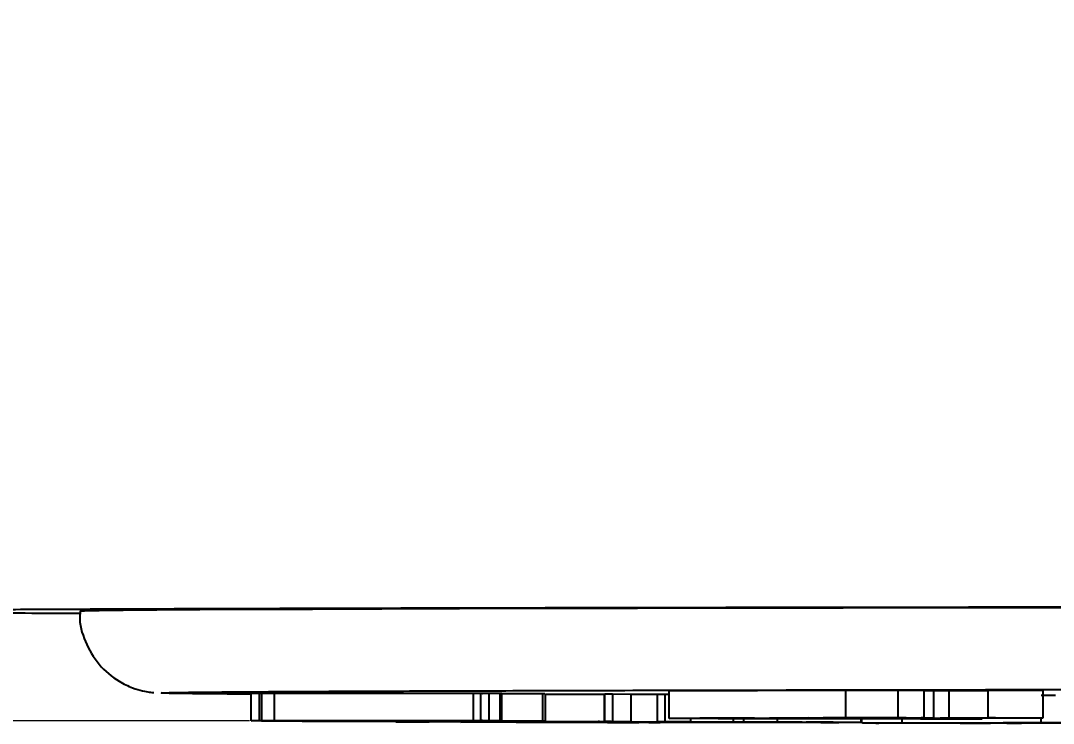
# Model space of a CAD drawing. Header units: millimetres. Extents: x 2251 to 4395, y 932 to 2449.
# Drawn here: x 3028.25 to 3066.2, y 1045.03 to 1070.85 of the extents above; entities that cross this region are included whole.
import ezdxf

# ---------------------------------------------------------------- set-up
doc = ezdxf.new("R2010")
doc.units = ezdxf.units.MM
doc.layers.add('AM_5', color=3, linetype='Continuous', lineweight=25)
doc.styles.add('SLDTEXTSTYLE1', font='txt.shx', dxfattribs={"width": 0.7, "bigfont": 'gbcbig.shx'})
doc.dimstyles.new('SLDDIMSTYLE12$0', dxfattribs={"dimtxt": 12, "dimasz": 10, "dimexe": 0, "dimexo": 0.0625, "dimgap": 0.875, "dimtad": 1, "dimdec": 1, "dimlfac": 1.8, "dimrnd": 1e-09, "dimzin": 12, "dimdsep": 46, "dimtxsty": 'SLDTEXTSTYLE1', "dimcen": 0.09, "dimdle": 8.16, "dimclrd": 3, "dimclre": 3, "dimadec": 0, "dimazin": 3, "dimtfac": 1, "dimtdec": 1, "dimtofl": 0, "dimtmove": 0, "dimatfit": 3, "dimfxl": 0, "dimfrac": 2, "dimtolj": 1, "dimlwd": 5, "dimlwe": 5, "dimarcsym": 0})

# ---------------------------------------------------------------- blocks, each defined once
blk = doc.blocks.new('*D74')
at = {"layer": 'AM_5', "color": 3, "lineweight": 5, "transparency": 16777216}
blk.add_line((3037.558, 1090.203), (2908.105, 1090.203), dxfattribs=at)
at = {"layer": 'AM_5', "color": 3, "linetype": 'Continuous', "lineweight": 5, "transparency": 16777216}
for p, q in [((2908.105, 1080.203), (2908.105, 1055.13)), ((3036.663, 1045.13), (2908.105, 1045.13))]:
    blk.add_line(p, q, dxfattribs=at)
at = {"layer": 'AM_5', "color": 3, "transparency": 16777216}
for points in [[(2906.438, 1080.203), (2909.772, 1080.203), (2908.105, 1090.203)], [(2906.438, 1055.13), (2909.772, 1055.13), (2908.105, 1045.13)]]:
    blk.add_solid(points, dxfattribs=at)
at = {"layer": 'Defpoints', "color": 0, "transparency": 16777216}
for p in [(3037.62, 1090.203), (2908.105, 1045.13), (3036.725, 1045.13)]:
    blk.add_point(p, dxfattribs=at)
at = {"layer": 'AM_5', "color": 0, "transparency": 16777216, "insert": (2901.23, 1067.667), "char_height": 12, "attachment_point": 5, "rotation": 90, "style": 'SLDTEXTSTYLE1'}
blk.add_mtext('\\A1;45', dxfattribs=at)

msp = doc.modelspace()

# ---------------------------------------------------------------- linework, layer by layer
at = {"color": 7, "linetype": 'Continuous', "lineweight": 25}
for p, q in [((3058.569, 1046.234), (3052.078, 1046.214)), ((3052.078, 1045.214), (3052.078, 1046.214)), ((3060.5, 1046.239), (3058.569, 1046.238)), ((3058.569, 1045.238), (3058.569, 1046.238)), ((3060.5, 1045.239), (3060.5, 1046.239)), ((3061.453, 1046.234), (3060.5, 1046.234)), ((3061.453, 1045.234), (3061.453, 1046.234)), ((3062.373, 1046.223), (3061.8, 1046.224)), ((3061.8, 1045.224), (3061.8, 1046.224)), ((3063.801, 1046.228), (3062.373, 1046.223)), ((3062.373, 1045.223), (3062.373, 1046.223)), ((3065.827, 1046.233), (3063.801, 1046.232)), ((3063.801, 1045.232), (3063.801, 1046.232)), ((3065.827, 1045.233), (3065.827, 1046.233)), ((3033.42, 1046.148), (3033.475, 1046.15)), ((3037.032, 1046.131), (3036.725, 1046.13)), ((3036.725, 1045.13), (3036.725, 1046.13)), ((3037.095, 1046.13), (3037.032, 1046.131)), ((3037.032, 1045.131), (3037.032, 1046.131)), ((3037.095, 1046.13), (3037.095, 1045.13)), ((3044.885, 1046.132), (3037.584, 1046.129)), ((3037.584, 1045.129), (3037.584, 1046.129)), ((3044.885, 1045.132), (3044.885, 1046.132)), ((3045.463, 1046.134), (3045.157, 1046.134)), ((3045.157, 1045.134), (3045.157, 1046.134)), ((3045.874, 1046.129), (3045.463, 1046.134)), ((3045.463, 1045.134), (3045.463, 1046.134)), ((3045.929, 1046.127), (3045.874, 1046.129)), ((3045.874, 1045.129), (3045.874, 1046.129)), ((3045.932, 1045.127), (3045.932, 1046.127)), ((3047.434, 1045.116), (3047.434, 1046.116)), ((3047.536, 1045.114), (3047.536, 1046.114)), ((3049.701, 1046.096), (3047.536, 1046.094)), ((3049.701, 1045.096), (3049.701, 1046.096)), ((3049.994, 1046.098), (3049.716, 1046.098)), ((3049.716, 1045.098), (3049.716, 1046.098)), ((3050.679, 1046.096), (3049.994, 1046.098)), ((3049.994, 1046.098), (3049.994, 1045.098)), ((3050.679, 1045.096), (3050.679, 1046.096)), ((3051.656, 1046.088), (3050.679, 1046.087)), ((3051.934, 1046.09), (3051.656, 1046.09)), ((3051.656, 1045.09), (3051.656, 1046.09)), ((3052.078, 1046.09), (3051.934, 1046.09)), ((3051.934, 1045.09), (3051.934, 1046.09)), ((3036.725, 1045.13), (3037.032, 1045.131)), ((3037.116, 1045.126), (3036.725, 1045.13)), ((3037.032, 1045.131), (3037.095, 1045.13)), ((3037.406, 1045.126), (3037.423, 1045.126)), ((3037.584, 1045.129), (3044.885, 1045.132)), ((3045.032, 1045.13), (3037.731, 1045.127)), ((3038.578, 1045.128), (3038.578, 1045.111)), ((3042.03, 1045.122), (3042.03, 1045.129)), ((3042.988, 1045.086), (3042.042, 1045.09)), ((3042.042, 1045.09), (3042.319, 1045.09)), ((3042.319, 1045.09), (3042.508, 1045.089)), ((3043.265, 1045.086), (3042.988, 1045.086)), ((3043.076, 1045.087), (3043.265, 1045.086)), ((3043.09, 1045.089), (3049.701, 1045.096)), ((3049.474, 1045.095), (3043.232, 1045.088)), ((3043.265, 1045.086), (3043.265, 1045.088)), ((3044.43, 1045.08), (3049.522, 1045.095)), ((3044.43, 1045.08), (3044.43, 1045.09)), ((3044.573, 1045.079), (3044.43, 1045.08)), ((3051.831, 1045.087), (3044.573, 1045.079)), ((3045.213, 1045.133), (3045.157, 1045.134)), ((3045.157, 1045.134), (3045.463, 1045.134)), ((3045.463, 1045.134), (3045.874, 1045.129)), ((3045.874, 1045.129), (3045.855, 1045.127)), ((3050.679, 1045.096), (3046.232, 1045.082)), ((3046.232, 1045.082), (3046.28, 1045.082)), ((3046.28, 1045.082), (3051.689, 1045.088)), ((3046.28, 1045.082), (3046.28, 1045.082)), ((3046.431, 1045.081), (3046.431, 1045.074)), ((3046.775, 1045.071), (3046.468, 1045.073)), ((3049.044, 1045.084), (3049.044, 1045.082)), ((3049.522, 1045.095), (3049.474, 1045.095)), ((3049.859, 1045.098), (3049.716, 1045.098)), ((3049.716, 1045.098), (3049.994, 1045.098)), ((3049.819, 1045.062), (3050.061, 1045.063)), ((3051.504, 1045.058), (3049.819, 1045.062)), ((3049.994, 1045.098), (3050.679, 1045.096)), ((3050.061, 1045.063), (3050.354, 1045.062)), ((3050.969, 1045.062), (3056.632, 1045.072)), ((3051.456, 1045.059), (3051.747, 1045.058)), ((3057.112, 1045.07), (3051.489, 1045.06)), ((3051.747, 1045.058), (3051.504, 1045.058)), ((3051.845, 1045.089), (3051.656, 1045.09)), ((3051.656, 1045.09), (3051.934, 1045.09)), ((3051.681, 1045.073), (3051.681, 1045.087)), ((3051.689, 1045.088), (3051.689, 1045.09)), ((3051.747, 1045.058), (3051.747, 1045.061)), ((3051.934, 1045.09), (3052.879, 1045.086)), ((3052.078, 1045.214), (3058.821, 1045.235)), ((3052.946, 1045.215), (3052.078, 1045.214)), ((3052.602, 1045.086), (3052.413, 1045.087)), ((3052.879, 1045.086), (3052.602, 1045.086)), ((3052.879, 1045.086), (3052.879, 1045.215)), ((3055.22, 1045.222), (3053.72, 1045.218)), ((3053.884, 1045.214), (3053.884, 1045.218)), ((3053.884, 1045.214), (3053.886, 1045.214)), ((3053.886, 1045.214), (3053.886, 1045.218)), ((3054.228, 1045.074), (3056.056, 1045.076)), ((3054.382, 1045.074), (3054.228, 1045.074)), ((3054.444, 1045.082), (3054.444, 1045.214)), ((3054.824, 1045.079), (3054.824, 1045.214)), ((3059.851, 1045.216), (3055.22, 1045.222)), ((3057.19, 1045.229), (3055.772, 1045.224)), ((3055.772, 1045.224), (3060.403, 1045.217)), ((3056.056, 1045.076), (3056.056, 1045.213)), ((3056.056, 1045.076), (3059.135, 1045.068)), ((3056.771, 1045.208), (3057.916, 1045.21)), ((3061.821, 1045.222), (3057.19, 1045.229)), ((3057.305, 1045.216), (3057.305, 1045.219)), ((3057.857, 1045.065), (3057.655, 1045.065)), ((3060.5, 1045.239), (3057.742, 1045.23)), ((3057.742, 1045.23), (3061.399, 1045.225)), ((3059.135, 1045.068), (3057.857, 1045.065)), ((3057.866, 1045.214), (3057.866, 1045.219)), ((3057.916, 1045.21), (3057.916, 1045.218)), ((3057.916, 1045.21), (3059.851, 1045.216)), ((3065.827, 1045.233), (3058.258, 1045.209)), ((3058.569, 1045.238), (3060.5, 1045.239)), ((3058.821, 1045.235), (3058.569, 1045.238)), ((3059.135, 1045.068), (3059.135, 1045.212)), ((3059.149, 1045.212), (3059.149, 1045.044)), ((3059.768, 1045.233), (3059.768, 1045.237)), ((3059.768, 1045.233), (3061.453, 1045.234)), ((3060.403, 1045.224), (3060.403, 1045.217)), ((3060.403, 1045.217), (3061.821, 1045.222)), ((3060.63, 1045.216), (3060.63, 1045.051)), ((3061.8, 1045.224), (3062.373, 1045.223)), ((3062.373, 1045.223), (3064.068, 1045.229)), ((3062.777, 1045.035), (3062.958, 1045.036)), ((3064.834, 1045.032), (3062.777, 1045.035)), ((3062.958, 1045.036), (3063.257, 1045.035)), ((3063.58, 1045.194), (3063.349, 1045.194)), ((3063.58, 1045.194), (3063.58, 1045.226)), ((3063.801, 1045.232), (3065.827, 1045.233)), ((3064.068, 1045.229), (3063.801, 1045.232)), ((3063.883, 1045.035), (3068.157, 1045.048)), ((3066.541, 1045.04), (3064.568, 1045.034)), ((3064.715, 1045.033), (3064.715, 1045.035)), ((3064.715, 1045.033), (3065.015, 1045.032)), ((3065.015, 1045.032), (3064.834, 1045.032)), ((3065.015, 1045.032), (3065.015, 1045.036)), ((3065.754, 1045.055), (3065.754, 1045.232))]:
    msp.add_line(p, q, dxfattribs=at)
at = {"color": 7, "linetype": 'Continuous', "lineweight": 25, "flags": 128}
msp.add_lwpolyline([(3085.659, 1049.297), (3080.788, 1049.294), (3076.022, 1049.29), (3071.386, 1049.286), (3066.901, 1049.281), (3062.591, 1049.275), (3058.477, 1049.269), (3054.58, 1049.262), (3050.918, 1049.255), (3047.51, 1049.247), (3044.374, 1049.239), (3041.524, 1049.23), (3038.975, 1049.22), (3036.739, 1049.211), (3034.829, 1049.201), (3033.252, 1049.19), (3032.018, 1049.18), (3031.132, 1049.169), (3030.598, 1049.159), (3030.42, 1049.148), (3030.42, 1049.148)], dxfattribs=at)
at = {"color": 7, "linetype": 'Continuous', "lineweight": 25}
for points, knots in [([(3087.787, 1049.314), (3085.291, 1049.313), (3080.253, 1049.311), (3072.876, 1049.305), (3065.634, 1049.298), (3058.655, 1049.289), (3052.052, 1049.279), (3045.959, 1049.267), (3040.466, 1049.254), (3035.654, 1049.24), (3031.592, 1049.225), (3028.322, 1049.21), (3025.784, 1049.194), (3024.721, 1049.183), (3024.195, 1049.178)], [0, 0, 0, 0, 0.079959, 0.161371, 0.244142, 0.328893, 0.414217, 0.5, 0.585778, 0.671102, 0.755858, 0.838624, 0.920039, 1, 1, 1, 1]), ([(3024.195, 1049.118), (3024.727, 1049.112), (3025.8, 1049.101), (3027.935, 1049.088), (3029.739, 1049.08), (3030.434, 1049.076)], [0, 0, 0, 0, 0.376395, 0.759633, 1, 1, 1, 1]), ([(3030.442, 1049.145), (3030.435, 1049.094), (3030.386, 1048.719), (3030.602, 1048.017), (3031.089, 1047.169), (3031.745, 1046.619), (3032.332, 1046.338), (3032.744, 1046.218), (3033.028, 1046.17), (3033.098, 1046.164), (3033.14, 1046.16)], [0, 0, 0, 0, 0.030661, 0.221524, 0.412563, 0.604262, 0.714262, 0.802035, 0.882755, 1, 1, 1, 1]), ([(3033.475, 1046.15), (3033.522, 1046.154), (3033.629, 1046.162), (3034.499, 1046.175), (3035.98, 1046.188), (3038.155, 1046.202), (3040.985, 1046.215), (3044.499, 1046.228), (3048.653, 1046.24), (3053.397, 1046.252), (3058.658, 1046.262), (3064.35, 1046.271), (3070.373, 1046.278), (3076.596, 1046.284), (3082.962, 1046.289), (3089.314, 1046.292), (3095.653, 1046.294), (3101.92, 1046.294), (3108.187, 1046.294), (3114.526, 1046.292), (3120.879, 1046.289), (3127.244, 1046.284), (3133.468, 1046.278), (3139.49, 1046.271), (3145.182, 1046.262), (3150.444, 1046.252), (3155.187, 1046.24), (3159.341, 1046.228), (3162.855, 1046.215), (3165.685, 1046.202), (3167.861, 1046.188), (3169.342, 1046.175), (3170.213, 1046.162), (3170.32, 1046.154), (3170.368, 1046.15)], [0, 0, 0, 0, 0.023828, 0.053273, 0.084485, 0.115699, 0.147957, 0.180726, 0.213842, 0.247136, 0.28043, 0.313546, 0.346314, 0.378573, 0.409785, 0.440999, 0.470442, 0.499888, 0.529332, 0.558778, 0.58999, 0.621203, 0.653462, 0.68623, 0.719347, 0.752641, 0.785934, 0.819051, 0.851819, 0.884078, 0.915289, 0.946503, 0.975948, 1, 1, 1, 1]), ([(3061.8, 1046.224), (3061.765, 1046.225), (3061.703, 1046.226), (3061.578, 1046.228), (3061.493, 1046.229), (3061.453, 1046.229)], [0, 0, 0, 0, 0.408182, 0.725272, 1, 1, 1, 1]), ([(3036.725, 1046.103), (3036.506, 1046.105), (3035.551, 1046.11), (3034.522, 1046.121), (3033.578, 1046.134), (3033.473, 1046.143), (3033.42, 1046.148)], [0, 0, 0, 0, 0.093549, 0.407564, 0.703776, 1, 1, 1, 1]), ([(3037.584, 1046.129), (3037.516, 1046.129), (3037.415, 1046.129), (3037.286, 1046.129), (3037.203, 1046.129), (3037.132, 1046.129), (3037.11, 1046.13), (3037.095, 1046.13)], [0, 0, 0, 0, 0.282258, 0.415886, 0.550305, 0.716557, 1, 1, 1, 1]), ([(3045.214, 1046.132), (3045.215, 1046.132), (3045.22, 1046.132), (3045.174, 1046.132), (3045.083, 1046.132), (3044.978, 1046.132), (3044.906, 1046.132), (3044.885, 1046.132)], [0, 0, 0, 0, 0.132695, 0.344902, 0.557282, 0.875523, 1, 1, 1, 1]), ([(3047.434, 1046.116), (3047.303, 1046.116), (3047.06, 1046.117), (3046.458, 1046.118), (3046.059, 1046.119), (3045.932, 1046.119)], [0, 0, 0, 0, 0.440415, 0.822801, 1, 1, 1, 1]), ([(3047.516, 1046.114), (3047.511, 1046.114), (3047.505, 1046.115), (3047.444, 1046.115), (3047.434, 1046.116)], [0, 0, 0, 0, 0.8307195, 1, 1, 1, 1]), ([(3066.282, 1046.053), (3066.267, 1046.053), (3066.171, 1046.054), (3065.944, 1046.054), (3065.754, 1046.055)], [0, 0, 0, 0, 0.156668, 1, 1, 1, 1]), ([(3037.095, 1045.13), (3037.113, 1045.13), (3037.139, 1045.129), (3037.234, 1045.129), (3037.329, 1045.129), (3037.449, 1045.129), (3037.538, 1045.129), (3037.584, 1045.129)], [0, 0, 0, 0, 0.35696, 0.506296, 0.628832, 0.807113, 1, 1, 1, 1]), ([(3042.306, 1045.12), (3041.638, 1045.12), (3040.576, 1045.119), (3039.183, 1045.12), (3038.248, 1045.121), (3037.537, 1045.123), (3037.238, 1045.124), (3037.135, 1045.126), (3037.116, 1045.126)], [0, 0, 0, 0, 0.298114, 0.474394, 0.620068, 0.765882, 0.956507, 1, 1, 1, 1]), ([(3037.731, 1045.127), (3037.68, 1045.127), (3037.593, 1045.127), (3037.491, 1045.127), (3037.428, 1045.127), (3037.419, 1045.127), (3037.415, 1045.126)], [0, 0, 0, 0, 0.290202, 0.50382, 0.763034, 1, 1, 1, 1]), ([(3037.423, 1045.126), (3037.517, 1045.125), (3037.696, 1045.124), (3038.373, 1045.122), (3039.389, 1045.121), (3040.657, 1045.121), (3041.592, 1045.122), (3042.03, 1045.122)], [0, 0, 0, 0, 0.1795953, 0.3437589, 0.4958271, 0.7636966, 1, 1, 1, 1]), ([(3038.609, 1045.111), (3038.601, 1045.112), (3038.56, 1045.112), (3038.853, 1045.114), (3039.537, 1045.116), (3040.755, 1045.118), (3041.753, 1045.118), (3042.244, 1045.119)], [0, 0, 0, 0, 0.036608, 0.183936, 0.408772, 0.708665, 1, 1, 1, 1]), ([(3043.907, 1045.107), (3043.252, 1045.106), (3042.138, 1045.106), (3040.638, 1045.106), (3039.65, 1045.107), (3038.975, 1045.108), (3038.773, 1045.109), (3038.669, 1045.11)], [0, 0, 0, 0, 0.333285, 0.566687, 0.735011, 0.863042, 1, 1, 1, 1]), ([(3038.969, 1045.11), (3038.939, 1045.111), (3038.879, 1045.111), (3039.071, 1045.112), (3039.529, 1045.114), (3040.675, 1045.115), (3041.778, 1045.116), (3042.527, 1045.117)], [0, 0, 0, 0, 0.098439, 0.192959, 0.327087, 0.54288, 1, 1, 1, 1]), ([(3043.623, 1045.109), (3042.978, 1045.108), (3041.987, 1045.108), (3040.699, 1045.108), (3039.918, 1045.108), (3039.385, 1045.109), (3039.091, 1045.109), (3039.001, 1045.11), (3038.969, 1045.11)], [0, 0, 0, 0, 0.386905, 0.593845, 0.741486, 0.842547, 0.944349, 1, 1, 1, 1]), ([(3042.03, 1045.122), (3042.69, 1045.122), (3043.644, 1045.122), (3044.731, 1045.124), (3045.314, 1045.125), (3045.479, 1045.126), (3045.561, 1045.127)], [0, 0, 0, 0, 0.452303, 0.653993, 0.826668, 1, 1, 1, 1]), ([(3042.244, 1045.119), (3042.901, 1045.119), (3044.02, 1045.12), (3045.5, 1045.119), (3046.471, 1045.118), (3047.126, 1045.117), (3047.328, 1045.116), (3047.434, 1045.116)], [0, 0, 0, 0, 0.335879, 0.572344, 0.731569, 0.859032, 1, 1, 1, 1]), ([(3045.846, 1045.125), (3045.73, 1045.125), (3045.498, 1045.123), (3044.665, 1045.121), (3043.554, 1045.12), (3042.703, 1045.12), (3042.306, 1045.12)], [0, 0, 0, 0, 0.221306, 0.442951, 0.740483, 1, 1, 1, 1]), ([(3042.508, 1045.089), (3042.549, 1045.089), (3042.608, 1045.089), (3042.734, 1045.089), (3042.849, 1045.089), (3042.972, 1045.089), (3043.05, 1045.089), (3043.09, 1045.089)], [0, 0, 0, 0, 0.3460999, 0.4934666, 0.642693, 0.8205684, 1, 1, 1, 1]), ([(3042.527, 1045.117), (3043.176, 1045.117), (3044.171, 1045.118), (3045.461, 1045.118), (3046.225, 1045.117), (3046.732, 1045.117), (3046.983, 1045.116), (3047.06, 1045.115), (3047.083, 1045.115)], [0, 0, 0, 0, 0.397346, 0.609831, 0.759517, 0.858592, 0.95839, 1, 1, 1, 1]), ([(3043.232, 1045.088), (3043.186, 1045.088), (3043.107, 1045.088), (3043.03, 1045.088), (3042.997, 1045.088), (3043.01, 1045.087), (3043.054, 1045.087), (3043.076, 1045.087)], [0, 0, 0, 0, 0.227355, 0.388209, 0.549679, 0.776891, 1, 1, 1, 1]), ([(3047.083, 1045.115), (3047.119, 1045.115), (3047.187, 1045.114), (3047.083, 1045.113), (3046.786, 1045.112), (3045.819, 1045.111), (3044.665, 1045.11), (3043.752, 1045.109), (3043.623, 1045.109)], [0, 0, 0, 0, 0.099013, 0.188639, 0.277978, 0.435263, 0.920804, 1, 1, 1, 1]), ([(3047.434, 1045.116), (3047.49, 1045.115), (3047.602, 1045.114), (3047.323, 1045.112), (3046.562, 1045.11), (3045.384, 1045.108), (3044.364, 1045.107), (3043.907, 1045.107)], [0, 0, 0, 0, 0.14267, 0.2869, 0.459199, 0.757548, 1, 1, 1, 1]), ([(3044.885, 1045.132), (3044.957, 1045.132), (3045.062, 1045.132), (3045.168, 1045.132), (3045.22, 1045.132), (3045.233, 1045.133), (3045.22, 1045.133), (3045.213, 1045.133)], [0, 0, 0, 0, 0.30393, 0.439412, 0.57524, 0.766538, 1, 1, 1, 1]), ([(3045.567, 1045.129), (3045.549, 1045.129), (3045.512, 1045.129), (3045.417, 1045.13), (3045.298, 1045.13), (3045.203, 1045.13), (3045.112, 1045.13), (3045.055, 1045.13), (3045.032, 1045.13)], [0, 0, 0, 0, 0.292195, 0.587448, 0.712259, 0.818051, 0.924072, 1, 1, 1, 1]), ([(3045.586, 1045.127), (3045.595, 1045.128), (3045.615, 1045.128), (3045.583, 1045.128), (3045.567, 1045.129)], [0, 0, 0, 0, 0.508302, 1, 1, 1, 1]), ([(3046.463, 1045.074), (3046.457, 1045.074), (3046.433, 1045.075), (3046.839, 1045.077), (3047.712, 1045.08), (3048.591, 1045.081), (3049.044, 1045.082)], [0, 0, 0, 0, 0.075612, 0.323708, 0.651392, 1, 1, 1, 1]), ([(3052.219, 1045.071), (3051.636, 1045.071), (3050.644, 1045.069), (3049.16, 1045.069), (3048.088, 1045.069), (3047.279, 1045.07), (3046.946, 1045.071), (3046.775, 1045.071)], [0, 0, 0, 0, 0.333528, 0.567546, 0.735799, 0.864912, 1, 1, 1, 1]), ([(3047.037, 1045.072), (3046.961, 1045.072), (3046.814, 1045.073), (3046.837, 1045.074), (3047.109, 1045.075), (3047.98, 1045.078), (3048.937, 1045.079), (3049.582, 1045.08)], [0, 0, 0, 0, 0.098651, 0.191047, 0.328598, 0.547094, 1, 1, 1, 1]), ([(3051.681, 1045.073), (3051.112, 1045.072), (3050.237, 1045.071), (3049.031, 1045.07), (3048.235, 1045.07), (3047.637, 1045.07), (3047.251, 1045.071), (3047.092, 1045.072), (3047.037, 1045.072)], [0, 0, 0, 0, 0.386956, 0.593793, 0.740338, 0.842099, 0.944778, 1, 1, 1, 1]), ([(3049.044, 1045.082), (3049.63, 1045.083), (3050.63, 1045.084), (3052.099, 1045.084), (3053.146, 1045.084), (3053.935, 1045.083), (3054.269, 1045.082), (3054.444, 1045.082)], [0, 0, 0, 0, 0.336368, 0.574645, 0.731944, 0.859761, 1, 1, 1, 1]), ([(3049.582, 1045.08), (3050.155, 1045.081), (3051.031, 1045.082), (3052.261, 1045.083), (3053.049, 1045.083), (3053.63, 1045.083), (3053.964, 1045.082), (3054.099, 1045.082), (3054.137, 1045.082)], [0, 0, 0, 0, 0.397528, 0.607391, 0.759995, 0.859904, 0.960457, 1, 1, 1, 1]), ([(3049.701, 1045.096), (3049.751, 1045.096), (3049.832, 1045.096), (3049.915, 1045.097), (3049.948, 1045.097), (3049.939, 1045.097), (3049.892, 1045.097), (3049.859, 1045.098)], [0, 0, 0, 0, 0.2393069, 0.3883408, 0.5382316, 0.6776492, 1, 1, 1, 1]), ([(3050.354, 1045.062), (3050.412, 1045.062), (3050.494, 1045.062), (3050.645, 1045.062), (3050.769, 1045.062), (3050.88, 1045.062), (3050.944, 1045.062), (3050.969, 1045.062)], [0, 0, 0, 0, 0.362826, 0.512382, 0.662913, 0.871019, 1, 1, 1, 1]), ([(3051.489, 1045.06), (3051.443, 1045.06), (3051.369, 1045.06), (3051.327, 1045.06), (3051.33, 1045.06), (3051.331, 1045.06)], [0, 0, 0, 0, 0.535075, 0.860931, 1, 1, 1, 1]), ([(3051.332, 1045.06), (3051.348, 1045.06), (3051.374, 1045.059), (3051.432, 1045.059), (3051.456, 1045.059)], [0, 0, 0, 0, 0.575503, 1, 1, 1, 1]), ([(3054.137, 1045.082), (3054.218, 1045.081), (3054.372, 1045.081), (3054.406, 1045.08), (3054.261, 1045.078), (3053.547, 1045.076), (3052.578, 1045.074), (3051.779, 1045.073), (3051.681, 1045.073)], [0, 0, 0, 0, 0.099186, 0.189605, 0.279846, 0.434014, 0.930829, 1, 1, 1, 1]), ([(3051.689, 1045.088), (3051.739, 1045.088), (3051.82, 1045.088), (3051.903, 1045.088), (3051.936, 1045.089), (3051.927, 1045.089), (3051.879, 1045.089), (3051.845, 1045.089)], [0, 0, 0, 0, 0.239079, 0.388006, 0.537788, 0.677074, 1, 1, 1, 1]), ([(3052.413, 1045.087), (3052.379, 1045.087), (3052.32, 1045.087), (3052.191, 1045.087), (3052.072, 1045.087), (3051.948, 1045.087), (3051.872, 1045.087), (3051.831, 1045.087)], [0, 0, 0, 0, 0.282446, 0.488833, 0.649378, 0.810868, 1, 1, 1, 1]), ([(3054.786, 1045.078), (3054.685, 1045.078), (3054.41, 1045.076), (3053.481, 1045.073), (3052.611, 1045.072), (3052.219, 1045.071)], [0, 0, 0, 0, 0.242788, 0.658331, 1, 1, 1, 1]), ([(3053.72, 1045.218), (3053.628, 1045.218), (3053.446, 1045.217), (3053.172, 1045.216), (3053.029, 1045.215), (3052.946, 1045.215)], [0, 0, 0, 0, 0.297154, 0.594531, 1, 1, 1, 1]), ([(3057.133, 1045.213), (3056.837, 1045.213), (3056.245, 1045.213), (3055.151, 1045.214), (3054.365, 1045.214), (3053.884, 1045.214)], [0, 0, 0, 0, 0.280043, 0.559301, 1, 1, 1, 1]), ([(3053.886, 1045.214), (3054.196, 1045.214), (3054.816, 1045.215), (3055.673, 1045.216), (3056.356, 1045.216), (3056.873, 1045.216), (3057.156, 1045.216), (3057.287, 1045.216), (3057.305, 1045.216)], [0, 0, 0, 0, 0.2778733, 0.555831, 0.7571621, 0.8707407, 0.982618, 1, 1, 1, 1]), ([(3056.746, 1045.073), (3056.607, 1045.073), (3056.4, 1045.074), (3056.044, 1045.074), (3055.551, 1045.074), (3055.003, 1045.074), (3054.554, 1045.074), (3054.382, 1045.074)], [0, 0, 0, 0, 0.240793, 0.359777, 0.461711, 0.794413, 1, 1, 1, 1]), ([(3054.444, 1045.082), (3054.59, 1045.081), (3054.811, 1045.081), (3054.789, 1045.08), (3054.781, 1045.079)], [0, 0, 0, 0, 0.659487, 1, 1, 1, 1]), ([(3056.632, 1045.072), (3056.671, 1045.072), (3056.773, 1045.072), (3056.882, 1045.072), (3056.948, 1045.072), (3056.963, 1045.072), (3056.965, 1045.072), (3056.947, 1045.072), (3056.872, 1045.073), (3056.796, 1045.073), (3056.746, 1045.073)], [0, 0, 0, 0, 0.166709, 0.438609, 0.487323, 0.517206, 0.541802, 0.578816, 0.723084, 1, 1, 1, 1]), ([(3063.349, 1045.194), (3063.093, 1045.195), (3062.473, 1045.199), (3060.214, 1045.204), (3058.094, 1045.207), (3056.771, 1045.208)], [0, 0, 0, 0, 0.209452, 0.506883, 1, 1, 1, 1]), ([(3057.944, 1045.07), (3057.915, 1045.07), (3057.829, 1045.07), (3057.711, 1045.07), (3057.61, 1045.071), (3057.555, 1045.071), (3057.525, 1045.071), (3057.449, 1045.071), (3057.309, 1045.07), (3057.187, 1045.07), (3057.112, 1045.07)], [0, 0, 0, 0, 0.124093, 0.372351, 0.496838, 0.517541, 0.538485, 0.574939, 0.740211, 1, 1, 1, 1]), ([(3057.942, 1045.213), (3057.924, 1045.213), (3057.888, 1045.213), (3057.763, 1045.213), (3057.584, 1045.213), (3057.358, 1045.213), (3057.208, 1045.213), (3057.133, 1045.213)], [0, 0, 0, 0, 0.087606, 0.17564, 0.445063, 0.721294, 1, 1, 1, 1]), ([(3057.305, 1045.216), (3057.455, 1045.215), (3057.709, 1045.215), (3057.87, 1045.214), (3057.942, 1045.213), (3057.979, 1045.213), (3057.953, 1045.213), (3057.942, 1045.213)], [0, 0, 0, 0, 0.4076992, 0.6900828, 0.8437541, 0.9341612, 1, 1, 1, 1]), ([(3057.655, 1045.065), (3057.839, 1045.066), (3058.098, 1045.066), (3058.267, 1045.067), (3058.316, 1045.068)], [0, 0, 0, 0, 0.710757, 1, 1, 1, 1]), ([(3058.324, 1045.068), (3058.327, 1045.068), (3058.341, 1045.068), (3058.219, 1045.069), (3058.053, 1045.069), (3057.944, 1045.07)], [0, 0, 0, 0, 0.096311, 0.412079, 1, 1, 1, 1]), ([(3058.258, 1045.209), (3058.809, 1045.208), (3059.827, 1045.207), (3061.196, 1045.204), (3062.616, 1045.201), (3063.305, 1045.197), (3063.541, 1045.195), (3063.58, 1045.194)], [0, 0, 0, 0, 0.221372, 0.409276, 0.596404, 0.933221, 1, 1, 1, 1]), ([(3059.195, 1045.044), (3059.19, 1045.044), (3059.172, 1045.046), (3059.675, 1045.048), (3060.307, 1045.05), (3060.63, 1045.051)], [0, 0, 0, 0, 0.156561, 0.568308, 1, 1, 1, 1]), ([(3059.948, 1045.04), (3059.752, 1045.04), (3059.368, 1045.041), (3059.246, 1045.042), (3059.186, 1045.043)], [0, 0, 0, 0, 0.508513, 1, 1, 1, 1]), ([(3060.146, 1045.04), (3060.028, 1045.04), (3059.797, 1045.041), (3059.647, 1045.042), (3059.696, 1045.044), (3060.21, 1045.047), (3060.918, 1045.049), (3061.389, 1045.05)], [0, 0, 0, 0, 0.099003, 0.19276, 0.335178, 0.557829, 1, 1, 1, 1]), ([(3061.399, 1045.225), (3061.206, 1045.226), (3060.902, 1045.228), (3060.381, 1045.231), (3059.973, 1045.233), (3059.768, 1045.233)], [0, 0, 0, 0, 0.46227, 0.729265, 1, 1, 1, 1]), ([(3065.107, 1045.043), (3064.651, 1045.042), (3063.883, 1045.04), (3062.554, 1045.039), (3061.501, 1045.038), (3060.615, 1045.039), (3060.174, 1045.039), (3059.948, 1045.04)], [0, 0, 0, 0, 0.335274, 0.565807, 0.736276, 0.864906, 1, 1, 1, 1]), ([(3064.348, 1045.045), (3063.908, 1045.043), (3063.237, 1045.042), (3062.222, 1045.04), (3061.482, 1045.04), (3060.897, 1045.039), (3060.459, 1045.04), (3060.242, 1045.04), (3060.146, 1045.04)], [0, 0, 0, 0, 0.388784, 0.594507, 0.742724, 0.84452, 0.93111, 1, 1, 1, 1]), ([(3060.63, 1045.051), (3061.088, 1045.052), (3061.865, 1045.054), (3063.183, 1045.055), (3064.21, 1045.056), (3065.073, 1045.056), (3065.52, 1045.055), (3065.754, 1045.055)], [0, 0, 0, 0, 0.337884, 0.573603, 0.730566, 0.85906, 1, 1, 1, 1]), ([(3061.453, 1045.234), (3061.397, 1045.233), (3061.308, 1045.232), (3061.36, 1045.231), (3061.41, 1045.23), (3061.435, 1045.23)], [0, 0, 0, 0, 0.451045, 0.724772, 1, 1, 1, 1]), ([(3061.389, 1045.05), (3061.832, 1045.051), (3062.502, 1045.053), (3063.553, 1045.054), (3064.281, 1045.055), (3064.877, 1045.055), (3065.273, 1045.054), (3065.464, 1045.054), (3065.523, 1045.054)], [0, 0, 0, 0, 0.39949, 0.604579, 0.758371, 0.856867, 0.955984, 1, 1, 1, 1]), ([(3061.435, 1045.23), (3061.494, 1045.229), (3061.598, 1045.228), (3061.721, 1045.226), (3061.774, 1045.225), (3061.8, 1045.224)], [0, 0, 0, 0, 0.39149, 0.695584, 1, 1, 1, 1]), ([(3063.257, 1045.035), (3063.328, 1045.035), (3063.427, 1045.035), (3063.576, 1045.035), (3063.684, 1045.035), (3063.794, 1045.035), (3063.852, 1045.035), (3063.883, 1045.035)], [0, 0, 0, 0, 0.3451215, 0.47825, 0.6125433, 0.7923859, 1, 1, 1, 1]), ([(3065.523, 1045.054), (3065.644, 1045.054), (3065.875, 1045.053), (3066.052, 1045.052), (3066.078, 1045.051), (3065.73, 1045.049), (3065.041, 1045.046), (3064.44, 1045.045), (3064.348, 1045.045)], [0, 0, 0, 0, 0.099608, 0.189208, 0.278687, 0.431625, 0.91232, 1, 1, 1, 1]), ([(3064.568, 1045.034), (3064.54, 1045.034), (3064.492, 1045.034), (3064.474, 1045.034), (3064.514, 1045.033), (3064.595, 1045.033), (3064.679, 1045.033), (3064.715, 1045.033)], [0, 0, 0, 0, 0.2392653, 0.3980718, 0.5583573, 0.8110269, 1, 1, 1, 1]), ([(3066.533, 1045.049), (3066.374, 1045.048), (3066.079, 1045.046), (3065.412, 1045.044), (3065.107, 1045.043)], [0, 0, 0, 0, 0.5415287, 1, 1, 1, 1]), ([(3065.754, 1045.055), (3065.953, 1045.054), (3066.353, 1045.053), (3066.606, 1045.052), (3066.565, 1045.051), (3066.55, 1045.05)], [0, 0, 0, 0, 0.3813, 0.766294, 1, 1, 1, 1])]:
    msp.add_open_spline(points, degree=3, knots=knots, dxfattribs=at)

# ---------------------------------------------------------------- dimensions: what is measured, and where the dimension line sits
at = {"layer": 'AM_5'}
dim = msp.add_linear_dim(base=(2908.105, 1045.13), p1=(3037.62, 1090.203), p2=(3036.725, 1045.13), angle=90, text='45', dimstyle='SLDDIMSTYLE12$0', override={"dimlfac": 1, "dimpost": ''}, dxfattribs=at)
dim.commit()
dim.dimension.update_dxf_attribs({"geometry": '*D74', "text_midpoint": (2901.23, 1067.667)})

doc.saveas('drawing.dxf')
